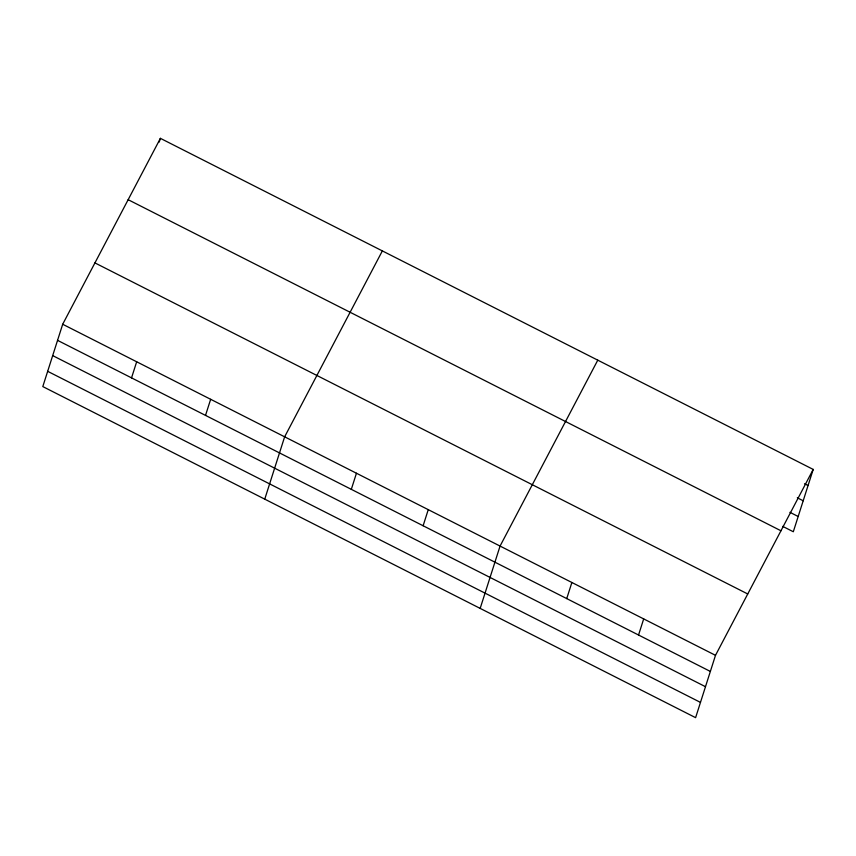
<?xml version="1.0" encoding="UTF-8"?>
<svg xmlns="http://www.w3.org/2000/svg" width="856" height="856" viewBox="0 0 856 856"><rect width="100%" height="100%" fill="white"/><g stroke="black" fill="none" stroke-linecap="round" stroke-linejoin="round"><path stroke-width="1.28" d="M62.691 324.253L42.8 386.58L695.607 717.66L715.498 655.332L813.2 469.42L160.393 138.34L62.691 324.253L715.498 655.332M159.216 142.064L160.393 138.34M131.535 377.881L136.671 361.778M205.515 415.406L210.662 399.292M264.75 499.144L284.641 436.817L382.354 250.915M351.313 489.343L356.449 473.24M423.121 525.766L428.257 509.652M480.173 608.402L500.065 546.075L597.777 360.162M566.736 598.601L571.872 582.497M638.544 635.013L643.691 618.909M813.2 469.42L793.309 531.747L782.716 526.376M804.533 483.736L808.064 485.534M797.311 497.796L803.196 500.781M789.938 512.316L798.177 516.5M128.154 199.694L780.961 530.774M94.93 262.899L747.737 593.978M57.555 340.356L710.352 671.436M52.687 355.604L705.483 686.694M47.669 371.322L700.476 702.402"/></g></svg>
